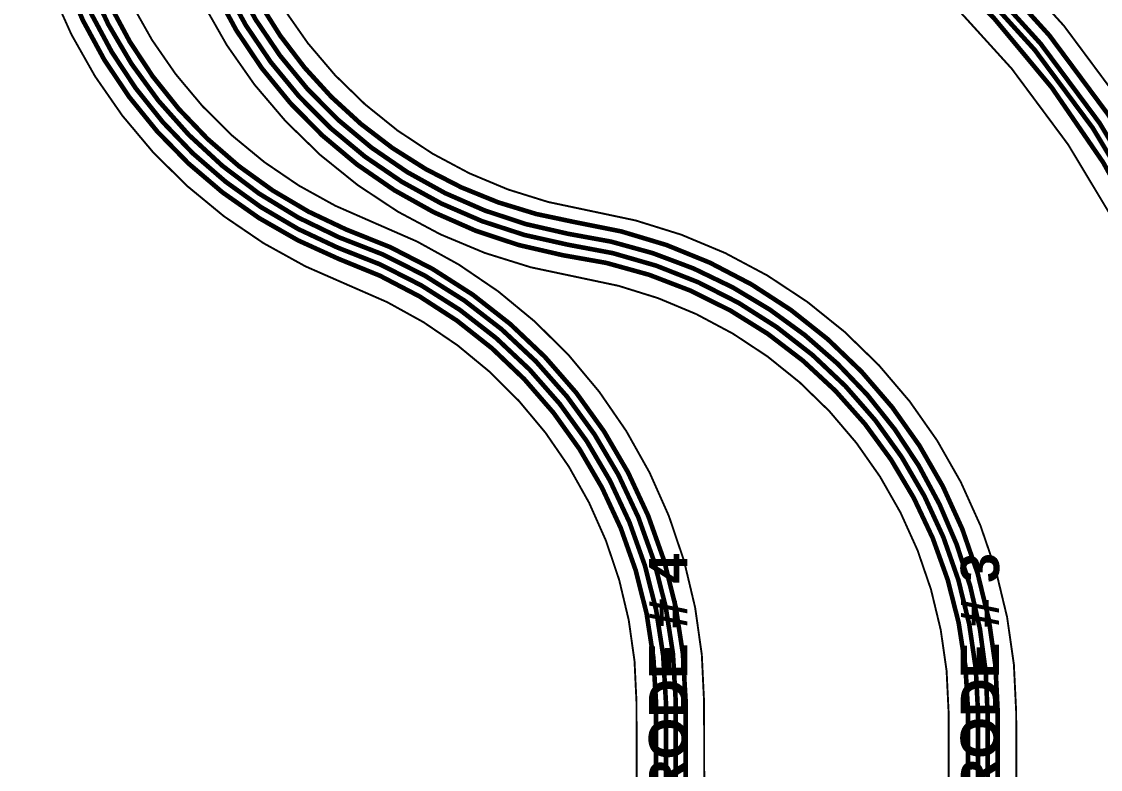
# Model space of a CAD drawing. Header units: inches. Extents: x -17 to 349, y -40 to 215.
# Drawn here: x 103.4 to 174.7, y 46.7 to 96.2 of the extents above; entities that cross this region are included whole.
import ezdxf

# ---------------------------------------------------------------- set-up
doc = ezdxf.new("R2010")
doc.units = ezdxf.units.IN
for name, color, linetype in [('Board Outline', 216, 'Continuous'), ('Bottom Layer', 5, 'Continuous'), ('Top Overlay', 2, 'Continuous')]:
    doc.layers.add(name, color=color, linetype=linetype)
doc.styles.add('Arial_Bold', font='', dxfattribs={"height": 0.2})
doc.styles.get('Arial_Bold').set_extended_font_data('Arial', bold=True)

msp = doc.modelspace()

# ---------------------------------------------------------------- linework, layer by layer
at = {"layer": 'Board Outline'}
for points in [[(122.52998862, 130.00344332, 0.127, 0.127, -0.4137830578576681), (204.86466774, 47.83536788, 0.127, 0.127, 0)], [(122.56069468, 125.53344718, 0.127, 0.127, -0.4136722232397825), (200.39467414, 47.82755484, 0.127, 0.127, 0)], [(119.5314729, 120.8434083, 0.127, 0.127, -0.4137590145945721), (187.85119148, 52.65899552, 0.127, 0.127, 0)], [(119.53243302, 116.37340708, 0.127, 0.127, -0.4137590145945721), (183.38119788, 52.65109612, 0.127, 0.127, 0)], [(140.1634865, 79.2909514, 0.127, 0.127, -0.3675955104976865), (111.67189502, 112.78258368, 0.127, 0.127, 0)], [(140.88166134, 83.7028806, 0.127, 0.127, -0.3675955104976865), (116.14189624, 112.78427532, 0.127, 0.127, 0)], [(125.03019952, 78.74299974, 0.127, 0.127, -0.30781316416133), (102.94007352, 110.59862056, 0.127, 0.127, 0)], [(126.63263472, 82.9158997, 0.127, 0.127, -0.2584692511603573), (107.95818134, 105.1965384, 0.127, 0.127, 0)], [(140.88166134, 83.70287805999999, 0.127, 0.127, -0.3672062661350266), (169.14183342, 50.52940618, 0.127, 0.127, 0)], [(126.63263472, 82.9158997, 0.127, 0.127, -0.3101947370844533), (148.49798596, 51.17859716, 0.127, 0.127, 0)], [(140.1634865, 79.2909514, 0.127, 0.127, -0.3672062661350266), (164.67183982, 50.52158552, 0.127, 0.127, 0)], [(125.03019698, 78.74299974, 0.127, 0.127, 0), (125.03306464, 78.74189992, 0.127, 0.127, 0)], [(125.03306464, 78.74190245999999, 0.127, 0.127, -0.310195396050759), (144.02799236, 51.17091366, 0.127, 0.127, 0)], [(144.02799236, 51.17091112, 0.127, 0.127, 0), (144.0599608, 32.79238552, 0.127, 0.127, 0)], [(148.49798596, 51.17859716, 0.127, 0.127, 0), (148.52996964, 32.79237282, 0.127, 0.127, 0)], [(164.67183982, 50.52158552, 0.127, 0.127, 0), (164.70286846, 32.7922382, 0.127, 0.127, 0)], [(169.14183342, 50.52940618, 0.127, 0.127, 0), (169.17287222, 32.79233218, 0.127, 0.127, 0)]]:
    msp.add_lwpolyline(points, format="xyseb", dxfattribs=at)
for points in [[(140.84991134, 83.7028806, 0.0635, 0.0635, 1), (140.91341134, 83.7028806, 0.0635, 0.0635, 1)], [(140.84991134, 83.70287805999999, 0.0635, 0.0635, 1), (140.91341134, 83.70287805999999, 0.0635, 0.0635, 1)], [(126.60088472, 82.9158997, 0.0635, 0.0635, 1), (126.66438472, 82.9158997, 0.0635, 0.0635, 1)], [(126.60088472, 82.9158997, 0.0635, 0.0635, 1), (126.66438472, 82.9158997, 0.0635, 0.0635, 1)], [(140.1317365, 79.2909514, 0.0635, 0.0635, 1), (140.1952365, 79.2909514, 0.0635, 0.0635, 1)], [(140.1317365, 79.2909514, 0.0635, 0.0635, 1), (140.1952365, 79.2909514, 0.0635, 0.0635, 1)], [(124.99844698, 78.74299974, 0.0635, 0.0635, 1), (125.06194698, 78.74299974, 0.0635, 0.0635, 1)], [(124.99844952, 78.74299974, 0.0635, 0.0635, 1), (125.06194952, 78.74299974, 0.0635, 0.0635, 1)], [(125.00131464, 78.74190245999999, 0.0635, 0.0635, 1), (125.06481464, 78.74190245999999, 0.0635, 0.0635, 1)], [(125.00131464, 78.74189992, 0.0635, 0.0635, 1), (125.06481464, 78.74189992, 0.0635, 0.0635, 1)], [(143.99624236, 51.17091366, 0.0635, 0.0635, 1), (144.05974236, 51.17091366, 0.0635, 0.0635, 1)], [(143.99624236, 51.17091112, 0.0635, 0.0635, 1), (144.05974236, 51.17091112, 0.0635, 0.0635, 1)], [(148.46623596, 51.17859716, 0.0635, 0.0635, 1), (148.52973596, 51.17859716, 0.0635, 0.0635, 1)], [(148.46623596, 51.17859716, 0.0635, 0.0635, 1), (148.52973596, 51.17859716, 0.0635, 0.0635, 1)], [(164.64008982, 50.52158552, 0.0635, 0.0635, 1), (164.70358982, 50.52158552, 0.0635, 0.0635, 1)], [(164.64008982, 50.52158552, 0.0635, 0.0635, 1), (164.70358982, 50.52158552, 0.0635, 0.0635, 1)], [(169.11008342, 50.52940618, 0.0635, 0.0635, 1), (169.17358342, 50.52940618, 0.0635, 0.0635, 1)], [(169.11008342, 50.52940618, 0.0635, 0.0635, 1), (169.17358342, 50.52940618, 0.0635, 0.0635, 1)]]:
    msp.add_lwpolyline(points, format="xyseb", close=True, dxfattribs=at)
at = {"layer": 'Bottom Layer'}
for points in [[(122.55846964, 128.80178964, 0.3048, 0.3048, -0.4142135623730951), (203.66689518, 47.79210406, 0.3048, 0.3048, 0)], [(122.55846964, 128.14139218, 0.3048, 0.3048, -0.4142135716234306), (202.98237534, 47.82659217999999, 0.3048, 0.3048, 0)], [(122.55846964, 127.48099218, 0.3048, 0.3048, -0.4142135530473893), (202.33236902, 47.82659217999999, 0.3048, 0.3048, 0)], [(122.55846964, 126.82059218, 0.3048, 0.3048, -0.41421357178314), (201.68237286, 47.82659217999999, 0.3048, 0.3048, 0)], [(119.31929908, 119.84859952, 0.3048, 0.3048, -0.4142135513109782), (186.62706896, 52.6525871, 0.3048, 0.3048, 0)], [(118.98825072, 119.18820968, 0.3048, 0.3048, -0.4141682080837658), (185.97707534, 52.30783798, 0.3048, 0.3048, 0)], [(119.53608808, 118.31159218, 0.3048, 0.3048, -0.4142125882663787), (185.32707156, 52.65259218, 0.3048, 0.3048, 0)], [(119.55410176, 117.63299816, 0.3048, 0.3048, -0.4142135738093534), (184.67707032, 52.6525871, 0.3048, 0.3048, 0)], [(139.14867014, 80.75227436, 0.3048, 0.3048, -0.3677962490165181), (112.947323, 112.78914704, 0.3048, 0.3048, 0)], [(139.50761278, 81.44294354, 0.3048, 0.3048, -0.3699431621700549), (113.61346594, 112.86626144, 0.3048, 0.3048, 0)], [(139.5159897, 82.16587833999999, 0.3048, 0.3048, -0.3671574215201741), (114.36894068, 112.72169988, 0.3048, 0.3048, 0)], [(122.0691361, 93.16730414, 0.3048, 0.3048, -0.1791225164684258), (115.09238094, 112.80565958, 0.3048, 0.3048, 0)], [(124.32388902, 80.50912016, 0.3048, 0.3048, -0.3090782491753339), (104.20165088, 110.59468864, 0.3048, 0.3048, 0)], [(124.25393742, 81.25671074, 0.3048, 0.3048, -0.305068291575155), (104.86977756, 110.6140409, 0.3048, 0.3048, 0)], [(124.3540058, 81.93275205999998, 0.3048, 0.3048, -0.301999857724485), (105.54453618, 110.5759028, 0.3048, 0.3048, 0)], [(124.82248848, 82.45352064, 0.3048, 0.3048, -0.3034145428593823), (106.21358234, 110.61339066, 0.3048, 0.3048, 0)], [(139.97589988, 82.93364921999999, 0.3048, 0.3048, -0.1797838224974323), (122.06913102, 93.16730414, 0.3048, 0.3048, 0)], [(139.97589988, 82.93364668, 0.3048, 0.3048, 0), (139.97800554, 82.93332918, 0.3048, 0.3048, 0)], [(139.97800554, 82.93332918, 0.3048, 0.3048, -0.3704170231137784), (167.92176474, 50.50357438, 0.3048, 0.3048, 0)], [(124.35400326, 81.93275205999998, 0.3048, 0.3048, -0.3188267449438839), (146.61976772, 51.30531776, 0.3048, 0.3048, 0)], [(124.82253928, 82.45349778, 0.3048, 0.3048, -0.3163333603714807), (147.27886216, 51.24294551999999, 0.3048, 0.3048, 0)], [(139.51599224, 82.16588088, 0.3048, 0.3048, -0.181482916414052), (159.30433468, 71.50222681999999, 0.3048, 0.3048, 0)], [(124.25393488, 81.25671074, 0.3048, 0.3048, -0.3174683375970245), (145.96977156, 51.25509688, 0.3048, 0.3048, 0)], [(139.5076839, 81.44293084, 0.3048, 0.3048, -0.3734015031230831), (166.62178004, 50.40675212, 0.3048, 0.3048, 0)], [(124.32388902, 80.50911761999998, 0.3048, 0.3048, -0.3141437177641939), (145.31977286, 51.1797808, 0.3048, 0.3048, 0)], [(139.14867014, 80.75227181999999, 0.3048, 0.3048, -0.3741910742290574), (165.95727032, 50.61976668, 0.3048, 0.3048, 0)], [(159.30433214, 71.50222681999999, 0.3048, 0.3048, -0.1814828864471112), (167.25727026, 50.27112373999999, 0.3048, 0.3048, 0)], [(145.96977156, 32.1292474, 0.3048, 0.3048, 0), (145.96977156, 51.25509688, 0.3048, 0.3048, 0)], [(146.61976772, 30.51184906, 0.3048, 0.3048, 0), (146.61976772, 51.30531776, 0.3048, 0.3048, 0)], [(147.2788647, 29.91952868, 0.3048, 0.3048, 0), (147.2788647, 51.24294806, 0.3048, 0.3048, 0)], [(145.31977286, 32.43707, 0.3048, 0.3048, 0), (145.31977286, 51.1797808, 0.3048, 0.3048, 0)], [(165.95727032, 50.61968794, 0.3048, 0.3048, 0), (165.95727286, 34.41812776, 0.3048, 0.3048, 0)], [(166.62177242, 29.90036692, 0.3048, 0.3048, 0), (166.62177242, 50.40674704, 0.3048, 0.3048, 0)], [(167.2572728, 30.51710432, 0.3048, 0.3048, 0), (167.2572728, 50.27112373999999, 0.3048, 0.3048, 0)], [(167.92176982, 50.50357946, 0.3048, 0.3048, 0), (167.9260421, 34.02801932, 0.3048, 0.3048, 0)]]:
    msp.add_lwpolyline(points, format="xyseb", dxfattribs=at)
for points in [[(121.99293102, 93.16730414, 0.1524, 0.1524, 1), (122.14533102, 93.16730414, 0.1524, 0.1524, 1)], [(121.9929361, 93.16730414, 0.1524, 0.1524, 1), (122.1453361, 93.16730414, 0.1524, 0.1524, 1)], [(139.89969988, 82.93364921999999, 0.1524, 0.1524, 1), (140.05209988, 82.93364921999999, 0.1524, 0.1524, 1)], [(139.89969988, 82.93364668, 0.1524, 0.1524, 1), (140.05209988, 82.93364668, 0.1524, 0.1524, 1)], [(139.90180554, 82.93332918, 0.1524, 0.1524, 1), (140.05420554, 82.93332918, 0.1524, 0.1524, 1)], [(139.90180554, 82.93332918, 0.1524, 0.1524, 1), (140.05420554, 82.93332918, 0.1524, 0.1524, 1)], [(124.27780326, 81.93275205999998, 0.1524, 0.1524, 1), (124.43020326, 81.93275205999998, 0.1524, 0.1524, 1)], [(124.2778058, 81.93275205999998, 0.1524, 0.1524, 1), (124.4302058, 81.93275205999998, 0.1524, 0.1524, 1)], [(124.74628848, 82.45352064, 0.1524, 0.1524, 1), (124.89868848, 82.45352064, 0.1524, 0.1524, 1)], [(124.74633928, 82.45349778, 0.1524, 0.1524, 1), (124.89873928, 82.45349778, 0.1524, 0.1524, 1)], [(139.4397897, 82.16587833999999, 0.1524, 0.1524, 1), (139.5921897, 82.16587833999999, 0.1524, 0.1524, 1)], [(139.43979224, 82.16588088, 0.1524, 0.1524, 1), (139.59219224, 82.16588088, 0.1524, 0.1524, 1)], [(124.17773488, 81.25671074, 0.1524, 0.1524, 1), (124.33013488, 81.25671074, 0.1524, 0.1524, 1)], [(124.17773742, 81.25671074, 0.1524, 0.1524, 1), (124.33013742, 81.25671074, 0.1524, 0.1524, 1)], [(139.43141278, 81.44294354, 0.1524, 0.1524, 1), (139.58381278, 81.44294354, 0.1524, 0.1524, 1)], [(139.4314839, 81.44293084, 0.1524, 0.1524, 1), (139.5838839, 81.44293084, 0.1524, 0.1524, 1)], [(124.24768902, 80.50912016, 0.1524, 0.1524, 1), (124.40008902, 80.50912016, 0.1524, 0.1524, 1)], [(124.24768902, 80.50911761999998, 0.1524, 0.1524, 1), (124.40008902, 80.50911761999998, 0.1524, 0.1524, 1)], [(139.07247014, 80.75227436, 0.1524, 0.1524, 1), (139.22487014, 80.75227436, 0.1524, 0.1524, 1)], [(139.07247014, 80.75227181999999, 0.1524, 0.1524, 1), (139.22487014, 80.75227181999999, 0.1524, 0.1524, 1)], [(159.22813214, 71.50222681999999, 0.1524, 0.1524, 1), (159.38053214, 71.50222681999999, 0.1524, 0.1524, 1)], [(159.22813468, 71.50222681999999, 0.1524, 0.1524, 1), (159.38053468, 71.50222681999999, 0.1524, 0.1524, 1)], [(145.89357156, 51.25509688, 0.1524, 0.1524, 1), (146.04597156, 51.25509688, 0.1524, 0.1524, 1)], [(145.89357156, 51.25509688, 0.1524, 0.1524, 1), (146.04597156, 51.25509688, 0.1524, 0.1524, 1)], [(146.54356772, 51.30531776, 0.1524, 0.1524, 1), (146.69596772, 51.30531776, 0.1524, 0.1524, 1)], [(146.54356772, 51.30531776, 0.1524, 0.1524, 1), (146.69596772, 51.30531776, 0.1524, 0.1524, 1)], [(147.20266216, 51.24294551999999, 0.1524, 0.1524, 1), (147.35506216, 51.24294551999999, 0.1524, 0.1524, 1)], [(147.2026647, 51.24294806, 0.1524, 0.1524, 1), (147.3550647, 51.24294806, 0.1524, 0.1524, 1)], [(145.24357286, 51.1797808, 0.1524, 0.1524, 1), (145.39597286, 51.1797808, 0.1524, 0.1524, 1)], [(145.24357286, 51.1797808, 0.1524, 0.1524, 1), (145.39597286, 51.1797808, 0.1524, 0.1524, 1)], [(165.88107032, 50.61976668, 0.1524, 0.1524, 1), (166.03347032, 50.61976668, 0.1524, 0.1524, 1)], [(165.88107032, 50.61968794, 0.1524, 0.1524, 1), (166.03347032, 50.61968794, 0.1524, 0.1524, 1)], [(166.54557242, 50.40674704, 0.1524, 0.1524, 1), (166.69797242, 50.40674704, 0.1524, 0.1524, 1)], [(166.54558004, 50.40675212, 0.1524, 0.1524, 1), (166.69798004, 50.40675212, 0.1524, 0.1524, 1)], [(167.18107026, 50.27112373999999, 0.1524, 0.1524, 1), (167.33347026, 50.27112373999999, 0.1524, 0.1524, 1)], [(167.1810728, 50.27112373999999, 0.1524, 0.1524, 1), (167.3334728, 50.27112373999999, 0.1524, 0.1524, 1)], [(167.84556474, 50.50357438, 0.1524, 0.1524, 1), (167.99796474, 50.50357438, 0.1524, 0.1524, 1)], [(167.84556982, 50.50357946, 0.1524, 0.1524, 1), (167.99796982, 50.50357946, 0.1524, 0.1524, 1)]]:
    msp.add_lwpolyline(points, format="xyseb", close=True, dxfattribs=at)

# ---------------------------------------------------------------- texts
at = {"layer": 'Top Overlay', "style": 'Arial_Bold'}
for s, p in [('ELECTRODE # 4', (147.38581902, 33.2039976)), ('ELECTRODE # 3', (168.01061902, 33.2504796))]:
    msp.add_text(s, height=2.54, rotation=90, dxfattribs=at).set_placement(p)

doc.saveas('drawing.dxf')
